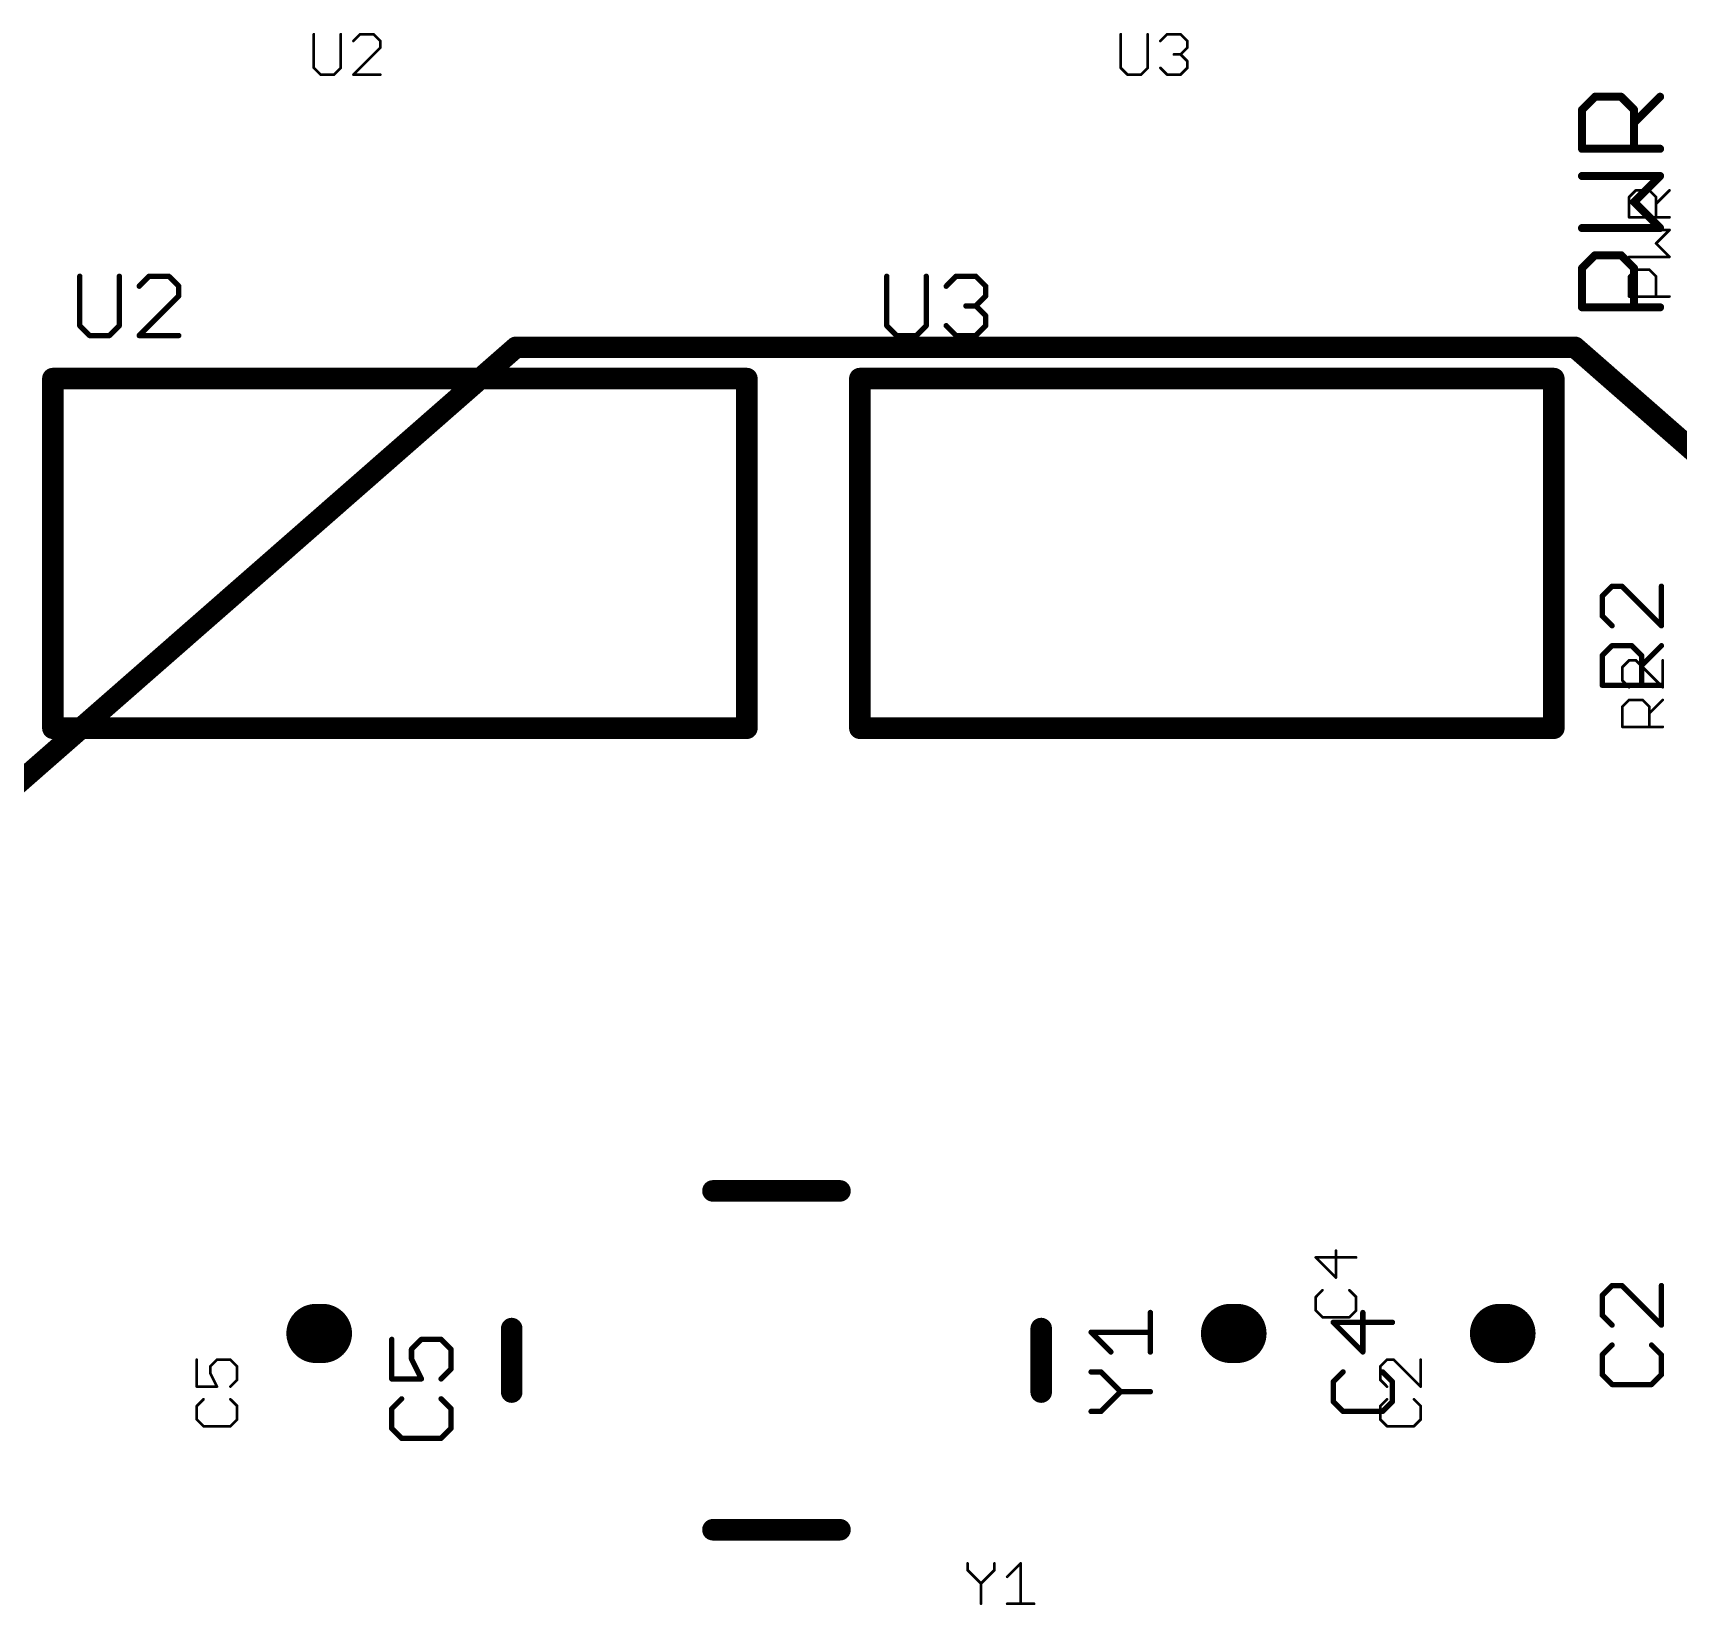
# Model space of a CAD drawing. Extents: x 0.1 to 37.8, y 0 to 44.
# Drawn here: x 13.55 to 29.09, y 29.18 to 44.03 of the extents above; entities that cross this region are included whole.
import ezdxf

# ---------------------------------------------------------------- set-up
doc = ezdxf.new("R2010")
doc.units = 0
for name, color, linetype in [('121', 253, 'CONTINUOUS'), ('21', 253, 'CONTINUOUS'), ('25', 253, 'CONTINUOUS')]:
    doc.layers.add(name, color=color, linetype=linetype)

msp = doc.modelspace()

# ---------------------------------------------------------------- linework, layer by layer
at = {"layer": '121'}
for points, const_width in [([(28.1997, 43.3055, 1), (28.1616, 43.3055)], 0.0381), ([(28.3035, 43.4475, 1), (28.3035, 43.4094)], 0.0381), ([(28.317, 43.4149, 1), (28.2901, 43.4419)], 0.0381), ([(28.5628, 43.4419, 1), (28.5358, 43.4149)], 0.0381), ([(28.5493, 43.4094, 1), (28.5493, 43.4475)], 0.0381), ([(28.6912, 43.3055, 1), (28.6531, 43.3055)], 0.0381), ([(28.9314, 43.4149, 1), (28.9044, 43.4419)], 0.0381), ([(28.1672, 43.319, 1), (28.1941, 43.2921)], 0.0381), ([(28.6587, 43.1961, 1), (28.6856, 43.1692)], 0.0381), ([(28.6587, 43.2921, 1), (28.6856, 43.319)], 0.0381), ([(28.1616, 42.9369, 1), (28.1997, 42.9369)], 0.0381), ([(28.1807, 42.956, 1), (28.1807, 42.9179)], 0.0381), ([(28.6531, 42.9369, 1), (28.6912, 42.9369)], 0.0381), ([(28.9179, 42.9179, 1), (28.9179, 42.956)], 0.0381), ([(28.1807, 42.699, 1), (28.1807, 42.6609)], 0.0381), ([(28.9314, 42.6665, 1), (28.9044, 42.6935)], 0.0381), ([(28.9179, 42.6609, 1), (28.9179, 42.699)], 0.0381), ([(28.6856, 42.4477, 1), (28.6587, 42.4208)], 0.0381), ([(28.6587, 42.4477, 1), (28.6856, 42.4208)], 0.0381), ([(28.1807, 42.2076, 1), (28.1807, 42.1695)], 0.0381), ([(28.9044, 42.175, 1), (28.9314, 42.202)], 0.0381), ([(28.9179, 42.1695, 1), (28.9179, 42.2076)], 0.0381), ([(28.3035, 41.9506, 1), (28.3035, 41.9125)], 0.0381), ([(28.317, 41.9181, 1), (28.2901, 41.9451)], 0.0381), ([(28.5628, 41.9451, 1), (28.5358, 41.9181)], 0.0381), ([(28.5493, 41.9125, 1), (28.5493, 41.9506)], 0.0381), ([(28.1997, 41.8087, 1), (28.1616, 41.8087)], 0.0381), ([(28.1672, 41.8222, 1), (28.1941, 41.7952)], 0.0381), ([(28.6912, 41.8087, 1), (28.6531, 41.8087)], 0.0381), ([(28.6587, 41.7952, 1), (28.6856, 41.8222)], 0.0381), ([(14.0081, 41.7327, 1), (13.9827, 41.7327)], 0.0254), ([(14.381, 41.7327, 1), (14.3556, 41.7327)], 0.0254), ([(14.5477, 41.6484, 1), (14.5657, 41.6305)], 0.0254), ([(14.6499, 41.7454, 1), (14.6499, 41.72)], 0.0254), ([(14.6589, 41.7237, 1), (14.6409, 41.7417)], 0.0254), ([(14.8453, 41.7417, 1), (14.8274, 41.7237)], 0.0254), ([(14.8363, 41.72, 1), (14.8363, 41.7454)], 0.0254), ([(14.9423, 41.6395, 1), (14.9169, 41.6395)], 0.0254), ([(14.9206, 41.6305, 1), (14.9385, 41.6484)], 0.0254), ([(21.6281, 41.7327, 1), (21.6027, 41.7327)], 0.0254), ([(22.0009, 41.7327, 1), (21.9756, 41.7327)], 0.0254), ([(22.1677, 41.6484, 1), (22.1857, 41.6305)], 0.0254), ([(22.2699, 41.7454, 1), (22.2699, 41.72)], 0.0254), ([(22.2789, 41.7237, 1), (22.2609, 41.7417)], 0.0254), ([(22.4653, 41.7417, 1), (22.4474, 41.7237)], 0.0254), ([(22.4563, 41.72, 1), (22.4563, 41.7454)], 0.0254), ([(22.5623, 41.6395, 1), (22.5369, 41.6395)], 0.0254), ([(22.5406, 41.6305, 1), (22.5585, 41.6484)], 0.0254), ([(14.9169, 41.5463, 1), (14.9423, 41.5463)], 0.0254), ([(14.9385, 41.5373, 1), (14.9206, 41.5552)], 0.0254), ([(22.5369, 41.5463, 1), (22.5623, 41.5463)], 0.0254), ([(22.5585, 41.5373, 1), (22.5406, 41.5552)], 0.0254), ([(22.3631, 41.4657, 1), (22.3631, 41.4403)], 0.0254), ([(22.4653, 41.462, 1), (22.4474, 41.4441)], 0.0254), ([(22.4474, 41.462, 1), (22.4653, 41.4441)], 0.0254), ([(22.4563, 41.4403, 1), (22.4563, 41.4657)], 0.0254), ([(22.5623, 41.3598, 1), (22.5369, 41.3598)], 0.0254), ([(22.5406, 41.3508, 1), (22.5585, 41.3688)], 0.0254), ([(28.1616, 41.4401, 1), (28.1997, 41.4401)], 0.0381), ([(28.1807, 41.4592, 1), (28.1807, 41.4211)], 0.0381), ([(28.6531, 41.4401, 1), (28.6912, 41.4401)], 0.0381), ([(28.9179, 41.4211, 1), (28.9179, 41.4592)], 0.0381), ([(14.0044, 41.2756, 1), (13.9864, 41.2576)], 0.0254), ([(13.9827, 41.2666, 1), (14.0081, 41.2666)], 0.0254), ([(14.0886, 41.1861, 1), (14.0886, 41.1607)], 0.0254), ([(14.0796, 41.1644, 1), (14.0976, 41.1824)], 0.0254), ([(14.2661, 41.1824, 1), (14.284, 41.1644)], 0.0254), ([(14.275, 41.1607, 1), (14.275, 41.1861)], 0.0254), ([(14.3556, 41.2666, 1), (14.381, 41.2666)], 0.0254), ([(14.3772, 41.2576, 1), (14.3593, 41.2756)], 0.0254), ([(14.5567, 41.1861, 1), (14.5567, 41.1607)], 0.0254), ([(14.5477, 41.1824, 1), (14.5657, 41.1644)], 0.0254), ([(14.9296, 41.1607, 1), (14.9296, 41.1861)], 0.0254), ([(21.6244, 41.2756, 1), (21.6064, 41.2576)], 0.0254), ([(21.6027, 41.2666, 1), (21.6281, 41.2666)], 0.0254), ([(21.7086, 41.1861, 1), (21.7086, 41.1607)], 0.0254), ([(21.6996, 41.1644, 1), (21.7176, 41.1824)], 0.0254), ([(21.8861, 41.1824, 1), (21.904, 41.1644)], 0.0254), ([(21.895, 41.1607, 1), (21.895, 41.1861)], 0.0254), ([(21.9756, 41.2666, 1), (22.0009, 41.2666)], 0.0254), ([(21.9972, 41.2576, 1), (21.9793, 41.2756)], 0.0254), ([(22.1857, 41.2756, 1), (22.1677, 41.2576)], 0.0254), ([(22.2699, 41.1861, 1), (22.2699, 41.1607)], 0.0254), ([(22.2609, 41.1644, 1), (22.2789, 41.1824)], 0.0254), ([(22.4474, 41.1824, 1), (22.4653, 41.1644)], 0.0254), ([(22.4563, 41.1607, 1), (22.4563, 41.1861)], 0.0254), ([(22.5369, 41.2666, 1), (22.5623, 41.2666)], 0.0254), ([(22.5585, 41.2576, 1), (22.5406, 41.2756)], 0.0254), ([(28.384, 38.7123, 1), (28.3586, 38.7123)], 0.0254), ([(28.3623, 38.7213, 1), (28.3803, 38.7034)], 0.0254), ([(28.4645, 38.8183, 1), (28.4645, 38.7929)], 0.0254), ([(28.4735, 38.7966, 1), (28.4556, 38.8145)], 0.0254), ([(28.5667, 38.8145, 1), (28.5488, 38.7966)], 0.0254), ([(28.5578, 38.7929, 1), (28.5578, 38.8183)], 0.0254), ([(28.9433, 38.8056, 1), (28.9179, 38.8056)], 0.0254), ([(28.3803, 38.5349, 1), (28.3623, 38.5169)], 0.0254), ([(28.3586, 38.5259, 1), (28.384, 38.5259)], 0.0254), ([(28.4556, 38.4237, 1), (28.4735, 38.4417)], 0.0254), ([(28.9179, 38.4327, 1), (28.9433, 38.4327)], 0.0254), ([(28.9216, 38.4237, 1), (28.9396, 38.4417)], 0.0254), ([(28.4645, 38.257, 1), (28.4645, 38.2315)], 0.0254), ([(28.4735, 38.2353, 1), (28.4556, 38.2532)], 0.0254), ([(28.6599, 38.2532, 1), (28.642, 38.2353)], 0.0254), ([(28.651, 38.2315, 1), (28.651, 38.257)], 0.0254), ([(28.9396, 38.2353, 1), (28.9216, 38.2532)], 0.0254), ([(28.384, 38.151, 1), (28.3586, 38.151)], 0.0254), ([(28.3623, 38.16, 1), (28.3803, 38.1421)], 0.0254), ([(28.7569, 38.151, 1), (28.7315, 38.151)], 0.0254), ([(28.7352, 38.0668, 1), (28.7532, 38.0488)], 0.0254), ([(28.7352, 38.1421, 1), (28.7532, 38.16)], 0.0254), ([(28.3713, 37.8841, 1), (28.3713, 37.8587)], 0.0254), ([(28.3586, 37.8714, 1), (28.384, 37.8714)], 0.0254), ([(28.7315, 37.8714, 1), (28.7569, 37.8714)], 0.0254), ([(28.9306, 37.8587, 1), (28.9306, 37.8841)], 0.0254), ([(28.4645, 32.2143, 1), (28.4645, 32.1889)], 0.0254), ([(28.4735, 32.1926, 1), (28.4556, 32.2105)], 0.0254), ([(28.5667, 32.2105, 1), (28.5488, 32.1926)], 0.0254), ([(28.5578, 32.1889, 1), (28.5578, 32.2143)], 0.0254), ([(28.9433, 32.2016, 1), (28.9179, 32.2016)], 0.0254), ([(28.384, 32.1083, 1), (28.3586, 32.1083)], 0.0254), ([(28.3623, 32.1173, 1), (28.3803, 32.0994)], 0.0254), ([(24.1173, 31.9476, 1), (24.0919, 31.9476)], 0.0254), ([(25.8313, 31.867, 1), (25.8313, 31.8416)], 0.0254), ([(25.8403, 31.8633, 1), (25.8223, 31.8454)], 0.0254), ([(26.1237, 31.9476, 1), (26.0983, 31.9476)], 0.0254), ([(26.3906, 31.8416, 1), (26.3906, 31.867)], 0.0254), ([(28.3803, 31.9309, 1), (28.3623, 31.9129)], 0.0254), ([(28.3586, 31.9219, 1), (28.384, 31.9219)], 0.0254), ([(28.4556, 31.8197, 1), (28.4735, 31.8377)], 0.0254), ([(28.9216, 31.8197, 1), (28.9396, 31.8377)], 0.0254), ([(16.954, 31.6936, 1), (16.9286, 31.6936)], 0.0254), ([(17.221, 31.7063, 1), (17.221, 31.6809)], 0.0254), ([(17.2299, 31.6846, 1), (17.212, 31.7025)], 0.0254), ([(17.4164, 31.7025, 1), (17.3984, 31.6846)], 0.0254), ([(17.4074, 31.6809, 1), (17.4074, 31.7063)], 0.0254), ([(23.5543, 31.7701, 1), (23.5363, 31.7522)], 0.0254), ([(23.5453, 31.7738, 1), (23.5453, 31.7484)], 0.0254), ([(24.1046, 31.7484, 1), (24.1046, 31.7738)], 0.0254), ([(28.9179, 31.8287, 1), (28.9433, 31.8287)], 0.0254), ([(17.1405, 31.6003, 1), (17.1151, 31.6003)], 0.0254), ([(17.1188, 31.6093, 1), (17.1367, 31.5914)], 0.0254), ([(17.5133, 31.6003, 1), (17.4879, 31.6003)], 0.0254), ([(17.4916, 31.5914, 1), (17.5096, 31.6093)], 0.0254), ([(23.7228, 31.5657, 1), (23.7407, 31.5837)], 0.0254), ([(24.0919, 31.5747, 1), (24.1173, 31.5747)], 0.0254), ([(26.0983, 31.5747, 1), (26.1237, 31.5747)], 0.0254), ([(26.102, 31.5657, 1), (26.1199, 31.5837)], 0.0254), ([(28.384, 31.547, 1), (28.3586, 31.547)], 0.0254), ([(28.3623, 31.556, 1), (28.3803, 31.5381)], 0.0254), ([(28.4735, 31.6313, 1), (28.4556, 31.6492)], 0.0254), ([(28.8464, 31.6492, 1), (28.8284, 31.6313)], 0.0254), ([(28.9433, 31.547, 1), (28.9179, 31.547)], 0.0254), ([(28.9216, 31.5381, 1), (28.9396, 31.556)], 0.0254), ([(17.1391, 31.5128, 1), (17.1164, 31.5015)], 0.0254), ([(17.1151, 31.5071, 1), (17.1405, 31.5071)], 0.0254), ([(17.4879, 31.4139, 1), (17.5133, 31.4139)], 0.0254), ([(17.5096, 31.4049, 1), (17.4916, 31.4229)], 0.0254), ([(23.5453, 31.3989, 1), (23.5453, 31.3736)], 0.0254), ([(23.6475, 31.3952, 1), (23.6296, 31.3773)], 0.0254), ([(23.6385, 31.3736, 1), (23.6385, 31.3989)], 0.0254), ([(25.9335, 31.3773, 1), (25.9156, 31.3952)], 0.0254), ([(26.3064, 31.3952, 1), (26.2884, 31.3773)], 0.0254), ([(28.3803, 31.3696, 1), (28.3623, 31.3516)], 0.0254), ([(28.9396, 31.3516, 1), (28.9216, 31.3696)], 0.0254), ([(16.9413, 31.3334, 1), (16.9413, 31.308)], 0.0254), ([(16.9286, 31.3207, 1), (16.954, 31.3207)], 0.0254), ([(17.2096, 31.315, 1), (17.2323, 31.3264)], 0.0254), ([(17.221, 31.308, 1), (17.221, 31.3334)], 0.0254), ([(17.3984, 31.3297, 1), (17.4164, 31.3117)], 0.0254), ([(25.844, 31.293, 1), (25.8186, 31.293)], 0.0254), ([(25.8223, 31.302, 1), (25.8403, 31.2841)], 0.0254), ([(26.4033, 31.293, 1), (26.3779, 31.293)], 0.0254), ([(26.3816, 31.2841, 1), (26.3996, 31.302)], 0.0254), ([(28.3586, 31.3606, 1), (28.384, 31.3606)], 0.0254), ([(28.4645, 31.2801, 1), (28.4645, 31.2547)], 0.0254), ([(28.4556, 31.2584, 1), (28.4735, 31.2764)], 0.0254), ([(28.8284, 31.2764, 1), (28.8464, 31.2584)], 0.0254), ([(28.8374, 31.2547, 1), (28.8374, 31.2801)], 0.0254), ([(28.9179, 31.3606, 1), (28.9433, 31.3606)], 0.0254), ([(17.0435, 31.1233, 1), (17.0256, 31.1412)], 0.0254), ([(17.4164, 31.1412, 1), (17.3984, 31.1233)], 0.0254), ([(23.825, 31.2125, 1), (23.825, 31.1871)], 0.0254), ([(23.8339, 31.1908, 1), (23.816, 31.2088)], 0.0254), ([(23.816, 31.1908, 1), (23.8339, 31.2088)], 0.0254), ([(24.1046, 31.1871, 1), (24.1046, 31.2125)], 0.0254), ([(25.8403, 31.1156, 1), (25.8223, 31.0976)], 0.0254), ([(25.8186, 31.1066, 1), (25.844, 31.1066)], 0.0254), ([(26.3779, 31.1066, 1), (26.4033, 31.1066)], 0.0254), ([(26.3996, 31.0976, 1), (26.3816, 31.1156)], 0.0254), ([(16.954, 31.039, 1), (16.9286, 31.039)], 0.0254), ([(16.9323, 31.048, 1), (16.9503, 31.0301)], 0.0254), ([(17.5133, 31.039, 1), (17.4879, 31.039)], 0.0254), ([(17.4916, 31.0301, 1), (17.5096, 31.048)], 0.0254), ([(23.5453, 31.0261, 1), (23.5453, 31.0007)], 0.0254), ([(23.6296, 31.0224, 1), (23.6475, 31.0044)], 0.0254), ([(23.6385, 31.0007, 1), (23.6385, 31.0261)], 0.0254), ([(25.9245, 31.0261, 1), (25.9245, 31.0007)], 0.0254), ([(25.9156, 31.0044, 1), (25.9335, 31.0224)], 0.0254), ([(26.2884, 31.0224, 1), (26.3064, 31.0044)], 0.0254), ([(26.2974, 31.0007, 1), (26.2974, 31.0261)], 0.0254), ([(16.9503, 30.8616, 1), (16.9323, 30.8436)], 0.0254), ([(16.9286, 30.8526, 1), (16.954, 30.8526)], 0.0254), ([(17.0345, 30.7721, 1), (17.0345, 30.7467)], 0.0254), ([(17.0256, 30.7504, 1), (17.0435, 30.7684)], 0.0254), ([(17.3984, 30.7684, 1), (17.4164, 30.7504)], 0.0254), ([(17.4074, 30.7467, 1), (17.4074, 30.7721)], 0.0254), ([(17.4879, 30.8526, 1), (17.5133, 30.8526)], 0.0254), ([(17.5096, 30.8436, 1), (17.4916, 30.8616)], 0.0254)]:
    msp.add_lwpolyline(points, format="xyb", dxfattribs=dict(at, const_width=const_width))
for points, const_width in [([(28.1807, 43.3055), (28.3035, 43.4284)], 0.0762), ([(28.1807, 42.9369), (28.1807, 43.3055)], 0.0762), ([(28.3035, 43.4284), (28.5493, 43.4284)], 0.0762), ([(28.5493, 43.4284), (28.6722, 43.3055)], 0.0762), ([(28.6722, 43.1827), (28.9179, 43.4284)], 0.0762), ([(28.6722, 43.3055), (28.6722, 42.9369)], 0.0762), ([(28.9179, 42.9369), (28.1807, 42.9369)], 0.0762), ([(28.9179, 42.68), (28.1807, 42.68)], 0.0762), ([(28.6722, 42.4343), (28.9179, 42.68)], 0.0762), ([(28.9179, 42.1885), (28.6722, 42.4343)], 0.0762), ([(28.1807, 42.1885), (28.9179, 42.1885)], 0.0762), ([(28.1807, 41.8087), (28.3035, 41.9316)], 0.0762), ([(28.3035, 41.9316), (28.5493, 41.9316)], 0.0762), ([(28.5493, 41.9316), (28.6722, 41.8087)], 0.0762), ([(28.1807, 41.4401), (28.1807, 41.8087)], 0.0762), ([(28.6722, 41.8087), (28.6722, 41.4401)], 0.0762), ([(13.9954, 41.7327), (13.9954, 41.2666)], 0.0508), ([(14.3683, 41.2666), (14.3683, 41.7327)], 0.0508), ([(14.6499, 41.7327), (14.5567, 41.6395)], 0.0508), ([(14.8363, 41.7327), (14.6499, 41.7327)], 0.0508), ([(14.9296, 41.6395), (14.8363, 41.7327)], 0.0508), ([(14.9296, 41.5463), (14.9296, 41.6395)], 0.0508), ([(21.6154, 41.7327), (21.6154, 41.2666)], 0.0508), ([(21.9883, 41.2666), (21.9883, 41.7327)], 0.0508), ([(22.1767, 41.6395), (22.2699, 41.7327)], 0.0508), ([(22.2699, 41.7327), (22.4563, 41.7327)], 0.0508), ([(22.4563, 41.7327), (22.5496, 41.6395)], 0.0508), ([(22.5496, 41.6395), (22.5496, 41.5463)], 0.0508), ([(14.5567, 41.1734), (14.9296, 41.5463)], 0.0508), ([(22.5496, 41.5463), (22.4563, 41.453)], 0.0508), ([(22.4563, 41.453), (22.3631, 41.453)], 0.0508), ([(22.4563, 41.453), (22.5496, 41.3598)], 0.0508), ([(22.5496, 41.3598), (22.5496, 41.2666)], 0.0508), ([(28.9179, 41.4401), (28.1807, 41.4401)], 0.0762), ([(13.9954, 41.2666), (14.0886, 41.1734)], 0.0508), ([(14.0886, 41.1734), (14.275, 41.1734)], 0.0508), ([(14.275, 41.1734), (14.3683, 41.2666)], 0.0508), ([(14.9296, 41.1734), (14.5567, 41.1734)], 0.0508), ([(21.6154, 41.2666), (21.7086, 41.1734)], 0.0508), ([(21.7086, 41.1734), (21.895, 41.1734)], 0.0508), ([(21.895, 41.1734), (21.9883, 41.2666)], 0.0508), ([(22.2699, 41.1734), (22.1767, 41.2666)], 0.0508), ([(22.4563, 41.1734), (22.2699, 41.1734)], 0.0508), ([(22.5496, 41.2666), (22.4563, 41.1734)], 0.0508), ([(28.4645, 38.8056), (28.3713, 38.7123)], 0.0508), ([(28.3713, 38.7123), (28.3713, 38.5259)], 0.0508), ([(28.5578, 38.8056), (28.4645, 38.8056)], 0.0508), ([(28.9306, 38.4327), (28.5578, 38.8056)], 0.0508), ([(28.9306, 38.8056), (28.9306, 38.4327)], 0.0508), ([(28.3713, 38.5259), (28.4645, 38.4327)], 0.0508), ([(28.3713, 38.151), (28.4645, 38.2443)], 0.0508), ([(28.4645, 38.2443), (28.651, 38.2443)], 0.0508), ([(28.651, 38.2443), (28.7442, 38.151)], 0.0508), ([(28.7442, 38.0578), (28.9306, 38.2443)], 0.0508), ([(28.3713, 37.8714), (28.3713, 38.151)], 0.0508), ([(28.7442, 38.151), (28.7442, 37.8714)], 0.0508), ([(28.9306, 37.8714), (28.3713, 37.8714)], 0.0508), ([(28.4645, 32.2016), (28.3713, 32.1083)], 0.0508), ([(28.5578, 32.2016), (28.4645, 32.2016)], 0.0508), ([(28.9306, 31.8287), (28.5578, 32.2016)], 0.0508), ([(28.9306, 32.2016), (28.9306, 31.8287)], 0.0508), ([(28.3713, 32.1083), (28.3713, 31.9219)], 0.0508), ([(24.1046, 31.5747), (24.1046, 31.9476)], 0.0508), ([(26.3906, 31.8543), (25.8313, 31.8543)], 0.0508), ([(25.8313, 31.8543), (26.111, 31.5747)], 0.0508), ([(26.111, 31.5747), (26.111, 31.9476)], 0.0508), ([(28.3713, 31.9219), (28.4645, 31.8287)], 0.0508), ([(16.9413, 31.6936), (16.9413, 31.3207)], 0.0508), ([(17.1278, 31.6003), (17.221, 31.6936)], 0.0508), ([(17.221, 31.6936), (17.4074, 31.6936)], 0.0508), ([(17.4074, 31.6936), (17.5006, 31.6003)], 0.0508), ([(23.7318, 31.5747), (23.5453, 31.7611)], 0.0508), ([(23.5453, 31.7611), (24.1046, 31.7611)], 0.0508), ([(17.1278, 31.5071), (17.1278, 31.6003)], 0.0508), ([(17.5006, 31.6003), (17.5006, 31.4139)], 0.0508), ([(28.4645, 31.6403), (28.3713, 31.547)], 0.0508), ([(28.3713, 31.547), (28.3713, 31.3606)], 0.0508), ([(28.9306, 31.547), (28.8374, 31.6403)], 0.0508), ([(28.9306, 31.3606), (28.9306, 31.547)], 0.0508), ([(17.221, 31.3207), (17.1278, 31.5071)], 0.0508), ([(17.5006, 31.4139), (17.4074, 31.3207)], 0.0508), ([(23.6385, 31.3863), (23.5453, 31.3863)], 0.0508), ([(23.825, 31.1998), (23.6385, 31.3863)], 0.0508), ([(25.9245, 31.3863), (25.8313, 31.293)], 0.0508), ([(26.3906, 31.293), (26.2974, 31.3863)], 0.0508), ([(28.3713, 31.3606), (28.4645, 31.2674)], 0.0508), ([(28.8374, 31.2674), (28.9306, 31.3606)], 0.0508), ([(16.9413, 31.3207), (17.221, 31.3207)], 0.0508), ([(25.8313, 31.293), (25.8313, 31.1066)], 0.0508), ([(26.3906, 31.1066), (26.3906, 31.293)], 0.0508), ([(28.4645, 31.2674), (28.8374, 31.2674)], 0.0508), ([(17.0345, 31.1323), (16.9413, 31.039)], 0.0508), ([(17.5006, 31.039), (17.4074, 31.1323)], 0.0508), ([(23.6385, 31.0134), (23.825, 31.1998)], 0.0508), ([(23.825, 31.1998), (24.1046, 31.1998)], 0.0508), ([(25.8313, 31.1066), (25.9245, 31.0134)], 0.0508), ([(26.2974, 31.0134), (26.3906, 31.1066)], 0.0508), ([(16.9413, 31.039), (16.9413, 30.8526)], 0.0508), ([(17.5006, 30.8526), (17.5006, 31.039)], 0.0508), ([(23.5453, 31.0134), (23.6385, 31.0134)], 0.0508), ([(25.9245, 31.0134), (26.2974, 31.0134)], 0.0508), ([(16.9413, 30.8526), (17.0345, 30.7594)], 0.0508), ([(17.0345, 30.7594), (17.4074, 30.7594)], 0.0508), ([(17.4074, 30.7594), (17.5006, 30.8526)], 0.0508)]:
    msp.add_lwpolyline(points, dxfattribs=dict(at, const_width=const_width))
at = {"layer": '21'}
for points, const_width in [([(10.864, 34.712), (18.114, 41.062)], 0.2032), ([(18.114, 41.062), (28.114, 41.062)], 0.2032), ([(35.364, 34.712), (28.114, 41.062)], 0.2032), ([(13.7414, 37.465), (13.7414, 40.767)], 0.2032), ([(13.7414, 40.767), (20.2946, 40.767)], 0.2032), ([(20.2946, 40.767), (20.2946, 37.465)], 0.2032), ([(21.3614, 37.465), (21.3614, 40.767)], 0.2032), ([(21.3614, 40.767), (27.9146, 40.767)], 0.2032), ([(27.9146, 40.767), (27.9146, 37.465)], 0.2032), ([(20.2946, 37.465), (13.7414, 37.465)], 0.2032), ([(27.9146, 37.465), (21.3614, 37.465)], 0.2032), ([(19.974, 33.096), (21.174, 33.096)], 0.2032), ([(16.2255, 31.75), (16.2865, 31.75)], 0.5588), ([(24.9225, 31.75), (24.8615, 31.75)], 0.5588), ([(27.4015, 31.75), (27.4625, 31.75)], 0.5588), ([(18.074, 31.196), (18.074, 31.796)], 0.2032), ([(23.074, 31.196), (23.074, 31.796)], 0.2032), ([(21.174, 29.896), (19.974, 29.896)], 0.2032)]:
    msp.add_lwpolyline(points, dxfattribs=dict(at, const_width=const_width))
for points, const_width in [([(18.114, 41.1128, 1), (18.114, 41.0112)], 0.1016), ([(18.1475, 41.0238, 1), (18.0805, 41.1002)], 0.1016), ([(28.1475, 41.1002, 1), (28.0805, 41.0238)], 0.1016), ([(28.114, 41.0112, 1), (28.114, 41.1128)], 0.1016), ([(13.7922, 40.767, 1), (13.6906, 40.767)], 0.1016), ([(13.7414, 40.8178, 1), (13.7414, 40.7162)], 0.1016), ([(20.3454, 40.767, 1), (20.2438, 40.767)], 0.1016), ([(20.2946, 40.7162, 1), (20.2946, 40.8178)], 0.1016), ([(21.4122, 40.767, 1), (21.3106, 40.767)], 0.1016), ([(21.3614, 40.8178, 1), (21.3614, 40.7162)], 0.1016), ([(27.9654, 40.767, 1), (27.8638, 40.767)], 0.1016), ([(27.9146, 40.7162, 1), (27.9146, 40.8178)], 0.1016), ([(13.7414, 37.5158, 1), (13.7414, 37.4142)], 0.1016), ([(13.6906, 37.465, 1), (13.7922, 37.465)], 0.1016), ([(20.2438, 37.465, 1), (20.3454, 37.465)], 0.1016), ([(20.2946, 37.4142, 1), (20.2946, 37.5158)], 0.1016), ([(21.3614, 37.5158, 1), (21.3614, 37.4142)], 0.1016), ([(21.3106, 37.465, 1), (21.4122, 37.465)], 0.1016), ([(27.8638, 37.465, 1), (27.9654, 37.465)], 0.1016), ([(27.9146, 37.4142, 1), (27.9146, 37.5158)], 0.1016), ([(19.974, 33.1468, 1), (19.974, 33.0452)], 0.1016), ([(21.174, 33.0452, 1), (21.174, 33.1468)], 0.1016), ([(16.2255, 31.8897, 1), (16.2255, 31.6103)], 0.2794), ([(16.2865, 31.6103, 1), (16.2865, 31.8897)], 0.2794), ([(24.8615, 31.8897, 1), (24.8615, 31.6103)], 0.2794), ([(24.9225, 31.6103, 1), (24.9225, 31.8897)], 0.2794), ([(27.4015, 31.8897, 1), (27.4015, 31.6103)], 0.2794), ([(27.4625, 31.6103, 1), (27.4625, 31.8897)], 0.2794), ([(18.1248, 31.796, 1), (18.0232, 31.796)], 0.1016), ([(23.1248, 31.796, 1), (23.0232, 31.796)], 0.1016), ([(18.0232, 31.196, 1), (18.1248, 31.196)], 0.1016), ([(23.0232, 31.196, 1), (23.1248, 31.196)], 0.1016), ([(19.974, 29.9468, 1), (19.974, 29.8452)], 0.1016), ([(21.174, 29.8452, 1), (21.174, 29.9468)], 0.1016)]:
    msp.add_lwpolyline(points, format="xyb", dxfattribs=dict(at, const_width=const_width))
at = {"layer": '25', "const_width": 0.0254}
for points in [[(16.2052, 44.0185), (16.2052, 43.7008)], [(16.4594, 43.7008), (16.4594, 44.0185)], [(16.643, 44.0185), (16.5794, 43.955)], [(16.7701, 44.0185), (16.643, 44.0185)], [(16.8336, 43.955), (16.7701, 44.0185)], [(16.8336, 43.8914), (16.8336, 43.955)], [(23.8252, 44.0185), (23.8252, 43.7008)], [(24.0794, 43.7008), (24.0794, 44.0185)], [(24.1994, 43.955), (24.263, 44.0185)], [(24.263, 44.0185), (24.3901, 44.0185)], [(24.3901, 44.0185), (24.4536, 43.955)], [(24.4536, 43.955), (24.4536, 43.8914)], [(16.5794, 43.6372), (16.8336, 43.8914)], [(24.3901, 43.8279), (24.3265, 43.8279)], [(24.4536, 43.8914), (24.3901, 43.8279)], [(24.3901, 43.8279), (24.4536, 43.7643)], [(16.2052, 43.7008), (16.2688, 43.6372)], [(16.3959, 43.6372), (16.4594, 43.7008)], [(23.8252, 43.7008), (23.8888, 43.6372)], [(24.0159, 43.6372), (24.0794, 43.7008)], [(24.263, 43.6372), (24.1994, 43.7008)], [(24.4536, 43.7008), (24.3901, 43.6372)], [(24.4536, 43.7643), (24.4536, 43.7008)], [(16.2688, 43.6372), (16.3959, 43.6372)], [(16.8336, 43.6372), (16.5794, 43.6372)], [(23.8888, 43.6372), (24.0159, 43.6372)], [(24.3901, 43.6372), (24.263, 43.6372)], [(28.6255, 42.4808), (28.689, 42.5443)], [(28.6255, 42.2901), (28.6255, 42.4808)], [(28.689, 42.5443), (28.8161, 42.5443)], [(28.8161, 42.5443), (28.8797, 42.4808)], [(28.8797, 42.4172), (29.0068, 42.5443)], [(28.8797, 42.4808), (28.8797, 42.2901)], [(29.0068, 42.2901), (28.6255, 42.2901)], [(29.0068, 42.1701), (28.6255, 42.1701)], [(28.8797, 42.043), (29.0068, 42.1701)], [(29.0068, 41.9159), (28.8797, 42.043)], [(28.6255, 41.9159), (29.0068, 41.9159)], [(28.6255, 41.7324), (28.689, 41.7959)], [(28.689, 41.7959), (28.8161, 41.7959)], [(28.8161, 41.7959), (28.8797, 41.7324)], [(28.6255, 41.5417), (28.6255, 41.7324)], [(28.8797, 41.7324), (28.8797, 41.5417)], [(29.0068, 41.5417), (28.6255, 41.5417)], [(28.6255, 38.1061), (28.562, 38.0426)], [(28.6891, 38.1061), (28.6255, 38.1061)], [(28.9433, 37.8519), (28.6891, 38.1061)], [(28.9433, 38.1061), (28.9433, 37.8519)], [(28.562, 38.0426), (28.562, 37.9155)], [(28.562, 37.9155), (28.6255, 37.8519)], [(28.562, 37.6684), (28.6255, 37.7319)], [(28.562, 37.4777), (28.562, 37.6684)], [(28.6255, 37.7319), (28.7526, 37.7319)], [(28.7526, 37.7319), (28.8162, 37.6684)], [(28.8162, 37.6048), (28.9433, 37.7319)], [(28.8162, 37.6684), (28.8162, 37.4777)], [(28.9433, 37.4777), (28.562, 37.4777)], [(26.0477, 32.4682), (25.6664, 32.4682)], [(25.6664, 32.4682), (25.857, 32.2775)], [(25.857, 32.2775), (25.857, 32.5317)], [(25.7299, 32.1575), (25.6664, 32.0939)], [(26.0477, 32.0939), (25.9841, 32.1575)], [(25.6664, 32.0939), (25.6664, 31.9668)], [(26.0477, 31.9668), (26.0477, 32.0939)], [(25.6664, 31.9668), (25.7299, 31.9033)], [(25.7299, 31.9033), (25.9841, 31.9033)], [(25.9841, 31.9033), (26.0477, 31.9668)], [(15.1, 31.5021), (15.1, 31.2479)], [(15.2271, 31.4386), (15.2906, 31.5021)], [(15.2271, 31.375), (15.2271, 31.4386)], [(15.2906, 31.2479), (15.2271, 31.375)], [(15.2906, 31.5021), (15.4177, 31.5021)], [(15.4177, 31.5021), (15.4813, 31.4386)], [(15.4813, 31.4386), (15.4813, 31.3115)], [(26.3395, 31.5021), (26.276, 31.4386)], [(26.276, 31.4386), (26.276, 31.3115)], [(26.4031, 31.5021), (26.3395, 31.5021)], [(26.6573, 31.2479), (26.4031, 31.5021)], [(26.6573, 31.5021), (26.6573, 31.2479)], [(15.1, 31.2479), (15.2906, 31.2479)], [(15.4813, 31.3115), (15.4177, 31.2479)], [(26.276, 31.3115), (26.3395, 31.2479)], [(15.1635, 31.1279), (15.1, 31.0644)], [(15.1, 31.0644), (15.1, 30.9373)], [(15.4813, 31.0644), (15.4177, 31.1279)], [(15.4813, 30.9373), (15.4813, 31.0644)], [(26.3395, 31.1279), (26.276, 31.0644)], [(26.276, 31.0644), (26.276, 30.9373)], [(26.6573, 31.0644), (26.5937, 31.1279)], [(26.6573, 30.9373), (26.6573, 31.0644)], [(15.1, 30.9373), (15.1635, 30.8737)], [(15.4177, 30.8737), (15.4813, 30.9373)], [(26.276, 30.9373), (26.3395, 30.8737)], [(26.5937, 30.8737), (26.6573, 30.9373)], [(15.1635, 30.8737), (15.4177, 30.8737)], [(26.3395, 30.8737), (26.5937, 30.8737)], [(22.3783, 29.5786), (22.3783, 29.5151)], [(22.3783, 29.5151), (22.5054, 29.388)], [(22.5054, 29.388), (22.6325, 29.5151)], [(22.6325, 29.5151), (22.6325, 29.5786)], [(22.7525, 29.4515), (22.8796, 29.5786)], [(22.8796, 29.5786), (22.8796, 29.1973)], [(22.5054, 29.388), (22.5054, 29.1973)], [(22.7525, 29.1973), (23.0067, 29.1973)]]:
    msp.add_lwpolyline(points, dxfattribs=at)
at = {"layer": '25', "const_width": 0.0127}
for points in [[(16.2116, 44.0185, 1), (16.1989, 44.0185)], [(16.4658, 44.0185, 1), (16.4531, 44.0185)], [(16.5749, 43.9595, 1), (16.5839, 43.9505)], [(16.643, 44.0249, 1), (16.643, 44.0122)], [(16.6474, 44.014, 1), (16.6385, 44.023)], [(16.7746, 44.023, 1), (16.7656, 44.014)], [(16.7701, 44.0122, 1), (16.7701, 44.0249)], [(16.84, 43.955, 1), (16.8273, 43.955)], [(16.8291, 43.9505, 1), (16.8381, 43.9595)], [(23.8316, 44.0185, 1), (23.8189, 44.0185)], [(24.0858, 44.0185, 1), (24.0731, 44.0185)], [(24.1949, 43.9595, 1), (24.2039, 43.9505)], [(24.263, 44.0249, 1), (24.263, 44.0122)], [(24.2674, 44.014, 1), (24.2585, 44.023)], [(24.3946, 44.023, 1), (24.3856, 44.014)], [(24.3901, 44.0122, 1), (24.3901, 44.0249)], [(24.46, 43.955, 1), (24.4473, 43.955)], [(24.4491, 43.9505, 1), (24.4581, 43.9595)], [(16.8273, 43.8914, 1), (16.84, 43.8914)], [(16.8381, 43.8869, 1), (16.8291, 43.8959)], [(24.3265, 43.8342, 1), (24.3265, 43.8215)], [(24.3946, 43.8324, 1), (24.3856, 43.8234)], [(24.3856, 43.8324, 1), (24.3946, 43.8234)], [(24.3901, 43.8215, 1), (24.3901, 43.8342)], [(24.4473, 43.8914, 1), (24.46, 43.8914)], [(24.4581, 43.8869, 1), (24.4491, 43.8959)], [(16.2097, 43.7052, 1), (16.2007, 43.6963)], [(16.1989, 43.7008, 1), (16.2116, 43.7008)], [(16.4531, 43.7008, 1), (16.4658, 43.7008)], [(16.4639, 43.6963, 1), (16.4549, 43.7052)], [(23.8297, 43.7052, 1), (23.8207, 43.6963)], [(23.8189, 43.7008, 1), (23.8316, 43.7008)], [(24.0731, 43.7008, 1), (24.0858, 43.7008)], [(24.0839, 43.6963, 1), (24.0749, 43.7052)], [(24.2039, 43.7052, 1), (24.1949, 43.6963)], [(24.46, 43.7643, 1), (24.4473, 43.7643)], [(24.4473, 43.7008, 1), (24.46, 43.7008)], [(24.4491, 43.7598, 1), (24.4581, 43.7688)], [(24.4581, 43.6963, 1), (24.4491, 43.7052)], [(16.2688, 43.6435, 1), (16.2688, 43.6309)], [(16.2643, 43.6327, 1), (16.2732, 43.6417)], [(16.3914, 43.6417, 1), (16.4004, 43.6327)], [(16.3959, 43.6309, 1), (16.3959, 43.6435)], [(16.5794, 43.6435, 1), (16.5794, 43.6309)], [(16.5749, 43.6417, 1), (16.5839, 43.6327)], [(16.8336, 43.6309, 1), (16.8336, 43.6435)], [(23.8888, 43.6435, 1), (23.8888, 43.6309)], [(23.8843, 43.6327, 1), (23.8932, 43.6417)], [(24.0114, 43.6417, 1), (24.0204, 43.6327)], [(24.0159, 43.6309, 1), (24.0159, 43.6435)], [(24.263, 43.6435, 1), (24.263, 43.6309)], [(24.2585, 43.6327, 1), (24.2674, 43.6417)], [(24.3856, 43.6417, 1), (24.3946, 43.6327)], [(24.3901, 43.6309, 1), (24.3901, 43.6435)], [(28.6318, 42.4808, 1), (28.6191, 42.4808)], [(28.621, 42.4853, 1), (28.63, 42.4763)], [(28.689, 42.5507, 1), (28.689, 42.538)], [(28.6935, 42.5398, 1), (28.6845, 42.5488)], [(28.8206, 42.5488, 1), (28.8116, 42.5398)], [(28.8161, 42.538, 1), (28.8161, 42.5507)], [(28.886, 42.4808, 1), (28.8733, 42.4808)], [(28.8752, 42.4217, 1), (28.8842, 42.4127)], [(28.8752, 42.4763, 1), (28.8842, 42.4853)], [(29.0113, 42.5398, 1), (29.0023, 42.5488)], [(28.6255, 42.2965, 1), (28.6255, 42.2838)], [(28.6191, 42.2901, 1), (28.6318, 42.2901)], [(28.8733, 42.2901, 1), (28.886, 42.2901)], [(29.0068, 42.2838, 1), (29.0068, 42.2965)], [(28.6255, 42.1765, 1), (28.6255, 42.1638)], [(29.0113, 42.1656, 1), (29.0023, 42.1746)], [(29.0068, 42.1638, 1), (29.0068, 42.1765)], [(28.8842, 42.0475, 1), (28.8752, 42.0385)], [(28.8752, 42.0475, 1), (28.8842, 42.0385)], [(28.6255, 41.9223, 1), (28.6255, 41.9096)], [(28.689, 41.8023, 1), (28.689, 41.7896)], [(28.6935, 41.7914, 1), (28.6845, 41.8004)], [(28.8206, 41.8004, 1), (28.8116, 41.7914)], [(28.8161, 41.7896, 1), (28.8161, 41.8023)], [(29.0023, 41.9114, 1), (29.0113, 41.9204)], [(29.0068, 41.9096, 1), (29.0068, 41.9223)], [(28.6318, 41.7324, 1), (28.6191, 41.7324)], [(28.621, 41.7369, 1), (28.63, 41.7279)], [(28.886, 41.7324, 1), (28.8733, 41.7324)], [(28.8752, 41.7279, 1), (28.8842, 41.7369)], [(28.6255, 41.548, 1), (28.6255, 41.5354)], [(28.6191, 41.5417, 1), (28.6318, 41.5417)], [(28.8733, 41.5417, 1), (28.886, 41.5417)], [(29.0068, 41.5354, 1), (29.0068, 41.548)], [(28.6255, 38.1125, 1), (28.6255, 38.0998)], [(28.63, 38.1016, 1), (28.621, 38.1106)], [(28.6936, 38.1106, 1), (28.6846, 38.1016)], [(28.6891, 38.0998, 1), (28.6891, 38.1125)], [(28.9497, 38.1061, 1), (28.9369, 38.1061)], [(28.5683, 38.0426, 1), (28.5556, 38.0426)], [(28.5556, 37.9155, 1), (28.5683, 37.9155)], [(28.5575, 38.0471, 1), (28.5665, 38.0381)], [(28.5665, 37.9199, 1), (28.5575, 37.911)], [(28.621, 37.8474, 1), (28.63, 37.8564)], [(28.9369, 37.8519, 1), (28.9497, 37.8519)], [(28.9388, 37.8474, 1), (28.9478, 37.8564)], [(28.5683, 37.6684, 1), (28.5556, 37.6684)], [(28.5575, 37.6729, 1), (28.5665, 37.6639)], [(28.6255, 37.7383, 1), (28.6255, 37.7256)], [(28.63, 37.7274, 1), (28.621, 37.7364)], [(28.7571, 37.7364, 1), (28.7481, 37.7274)], [(28.7526, 37.7256, 1), (28.7526, 37.7383)], [(28.8225, 37.6684, 1), (28.8098, 37.6684)], [(28.8117, 37.6093, 1), (28.8207, 37.6003)], [(28.8117, 37.6639, 1), (28.8207, 37.6729)], [(28.9478, 37.7274, 1), (28.9388, 37.7364)], [(28.5556, 37.4777, 1), (28.5683, 37.4777)], [(28.562, 37.484, 1), (28.562, 37.4714)], [(28.8098, 37.4777, 1), (28.8225, 37.4777)], [(28.9433, 37.4714, 1), (28.9433, 37.484)], [(25.6664, 32.4745, 1), (25.6664, 32.4618)], [(25.6709, 32.4726, 1), (25.6619, 32.4637)], [(25.8634, 32.5317, 1), (25.8507, 32.5317)], [(26.0477, 32.4618, 1), (26.0477, 32.4745)], [(25.7344, 32.153, 1), (25.7254, 32.162)], [(25.8507, 32.2775, 1), (25.8634, 32.2775)], [(25.8525, 32.273, 1), (25.8615, 32.282)], [(25.9886, 32.162, 1), (25.9797, 32.153)], [(25.6727, 32.0939, 1), (25.66, 32.0939)], [(25.6619, 32.0984, 1), (25.6709, 32.0895)], [(26.0541, 32.0939, 1), (26.0414, 32.0939)], [(26.0432, 32.0895, 1), (26.0522, 32.0984)], [(25.6709, 31.9713, 1), (25.6619, 31.9623)], [(25.66, 31.9668, 1), (25.6727, 31.9668)], [(25.7299, 31.9096, 1), (25.7299, 31.8969)], [(25.7254, 31.8988, 1), (25.7344, 31.9078)], [(25.9797, 31.9078, 1), (25.9886, 31.8988)], [(25.9841, 31.8969, 1), (25.9841, 31.9096)], [(26.0414, 31.9668, 1), (26.0541, 31.9668)], [(26.0522, 31.9623, 1), (26.0432, 31.9713)], [(15.1063, 31.5021, 1), (15.0936, 31.5021)], [(15.2334, 31.4386, 1), (15.2207, 31.4386)], [(15.2226, 31.4431, 1), (15.2316, 31.4341)], [(15.2328, 31.3779, 1), (15.2214, 31.3722)], [(15.2207, 31.375, 1), (15.2334, 31.375)], [(15.2906, 31.5085, 1), (15.2906, 31.4958)], [(15.2951, 31.4976, 1), (15.2861, 31.5066)], [(15.4222, 31.5066, 1), (15.4133, 31.4976)], [(15.4177, 31.4958, 1), (15.4177, 31.5085)], [(15.4877, 31.4386, 1), (15.475, 31.4386)], [(15.4768, 31.4341, 1), (15.4858, 31.4431)], [(26.2823, 31.4386, 1), (26.2696, 31.4386)], [(26.2715, 31.4431, 1), (26.2805, 31.4341)], [(26.3395, 31.5085, 1), (26.3395, 31.4958)], [(26.344, 31.4976, 1), (26.335, 31.5066)], [(26.4076, 31.5066, 1), (26.3986, 31.4976)], [(26.4031, 31.4958, 1), (26.4031, 31.5085)], [(26.6637, 31.5021, 1), (26.651, 31.5021)], [(15.1, 31.2543, 1), (15.1, 31.2416)], [(15.0936, 31.2479, 1), (15.1063, 31.2479)], [(15.285, 31.2451, 1), (15.2963, 31.2507)], [(15.2906, 31.2416, 1), (15.2906, 31.2543)], [(15.4133, 31.2524, 1), (15.4222, 31.2434)], [(15.475, 31.3115, 1), (15.4877, 31.3115)], [(15.4858, 31.307, 1), (15.4768, 31.3159)], [(26.2805, 31.3159, 1), (26.2715, 31.307)], [(26.2696, 31.3115, 1), (26.2823, 31.3115)], [(26.335, 31.2434, 1), (26.344, 31.2524)], [(26.651, 31.2479, 1), (26.6637, 31.2479)], [(26.6528, 31.2434, 1), (26.6618, 31.2524)], [(15.1063, 31.0644, 1), (15.0936, 31.0644)], [(15.0955, 31.0689, 1), (15.1045, 31.0599)], [(15.168, 31.1234, 1), (15.159, 31.1324)], [(15.4222, 31.1324, 1), (15.4133, 31.1234)], [(15.4877, 31.0644, 1), (15.475, 31.0644)], [(15.4768, 31.0599, 1), (15.4858, 31.0689)], [(26.2823, 31.0644, 1), (26.2696, 31.0644)], [(26.2715, 31.0689, 1), (26.2805, 31.0599)], [(26.344, 31.1234, 1), (26.335, 31.1324)], [(26.5982, 31.1324, 1), (26.5893, 31.1234)], [(26.6637, 31.0644, 1), (26.651, 31.0644)], [(26.6528, 31.0599, 1), (26.6618, 31.0689)], [(15.1045, 30.9417, 1), (15.0955, 30.9328)], [(15.0936, 30.9373, 1), (15.1063, 30.9373)], [(15.475, 30.9373, 1), (15.4877, 30.9373)], [(15.4858, 30.9328, 1), (15.4768, 30.9417)], [(26.2805, 30.9417, 1), (26.2715, 30.9328)], [(26.2696, 30.9373, 1), (26.2823, 30.9373)], [(26.651, 30.9373, 1), (26.6637, 30.9373)], [(26.6618, 30.9328, 1), (26.6528, 30.9417)], [(15.1635, 30.8801, 1), (15.1635, 30.8674)], [(15.159, 30.8692, 1), (15.168, 30.8782)], [(15.4133, 30.8782, 1), (15.4222, 30.8692)], [(15.4177, 30.8674, 1), (15.4177, 30.8801)], [(26.3395, 30.8801, 1), (26.3395, 30.8674)], [(26.335, 30.8692, 1), (26.344, 30.8782)], [(26.5893, 30.8782, 1), (26.5982, 30.8692)], [(26.5937, 30.8674, 1), (26.5937, 30.8801)], [(22.3846, 29.5786, 1), (22.3719, 29.5786)], [(22.3828, 29.5196, 1), (22.3738, 29.5106)], [(22.3719, 29.5151, 1), (22.3846, 29.5151)], [(22.6389, 29.5786, 1), (22.6261, 29.5786)], [(22.6261, 29.5151, 1), (22.6389, 29.5151)], [(22.637, 29.5106, 1), (22.628, 29.5196)], [(22.8859, 29.5786, 1), (22.8732, 29.5786)], [(22.8841, 29.5741, 1), (22.8751, 29.5831)], [(22.5117, 29.388, 1), (22.499, 29.388)], [(22.5009, 29.3925, 1), (22.5099, 29.3835)], [(22.5009, 29.3835, 1), (22.5099, 29.3925)], [(22.748, 29.456, 1), (22.757, 29.447)], [(22.7525, 29.2037, 1), (22.7525, 29.191)], [(23.0067, 29.191, 1), (23.0067, 29.2037)], [(22.499, 29.1973, 1), (22.5117, 29.1973)], [(22.8732, 29.1973, 1), (22.8859, 29.1973)]]:
    msp.add_lwpolyline(points, format="xyb", dxfattribs=at)

doc.saveas('drawing.dxf')
